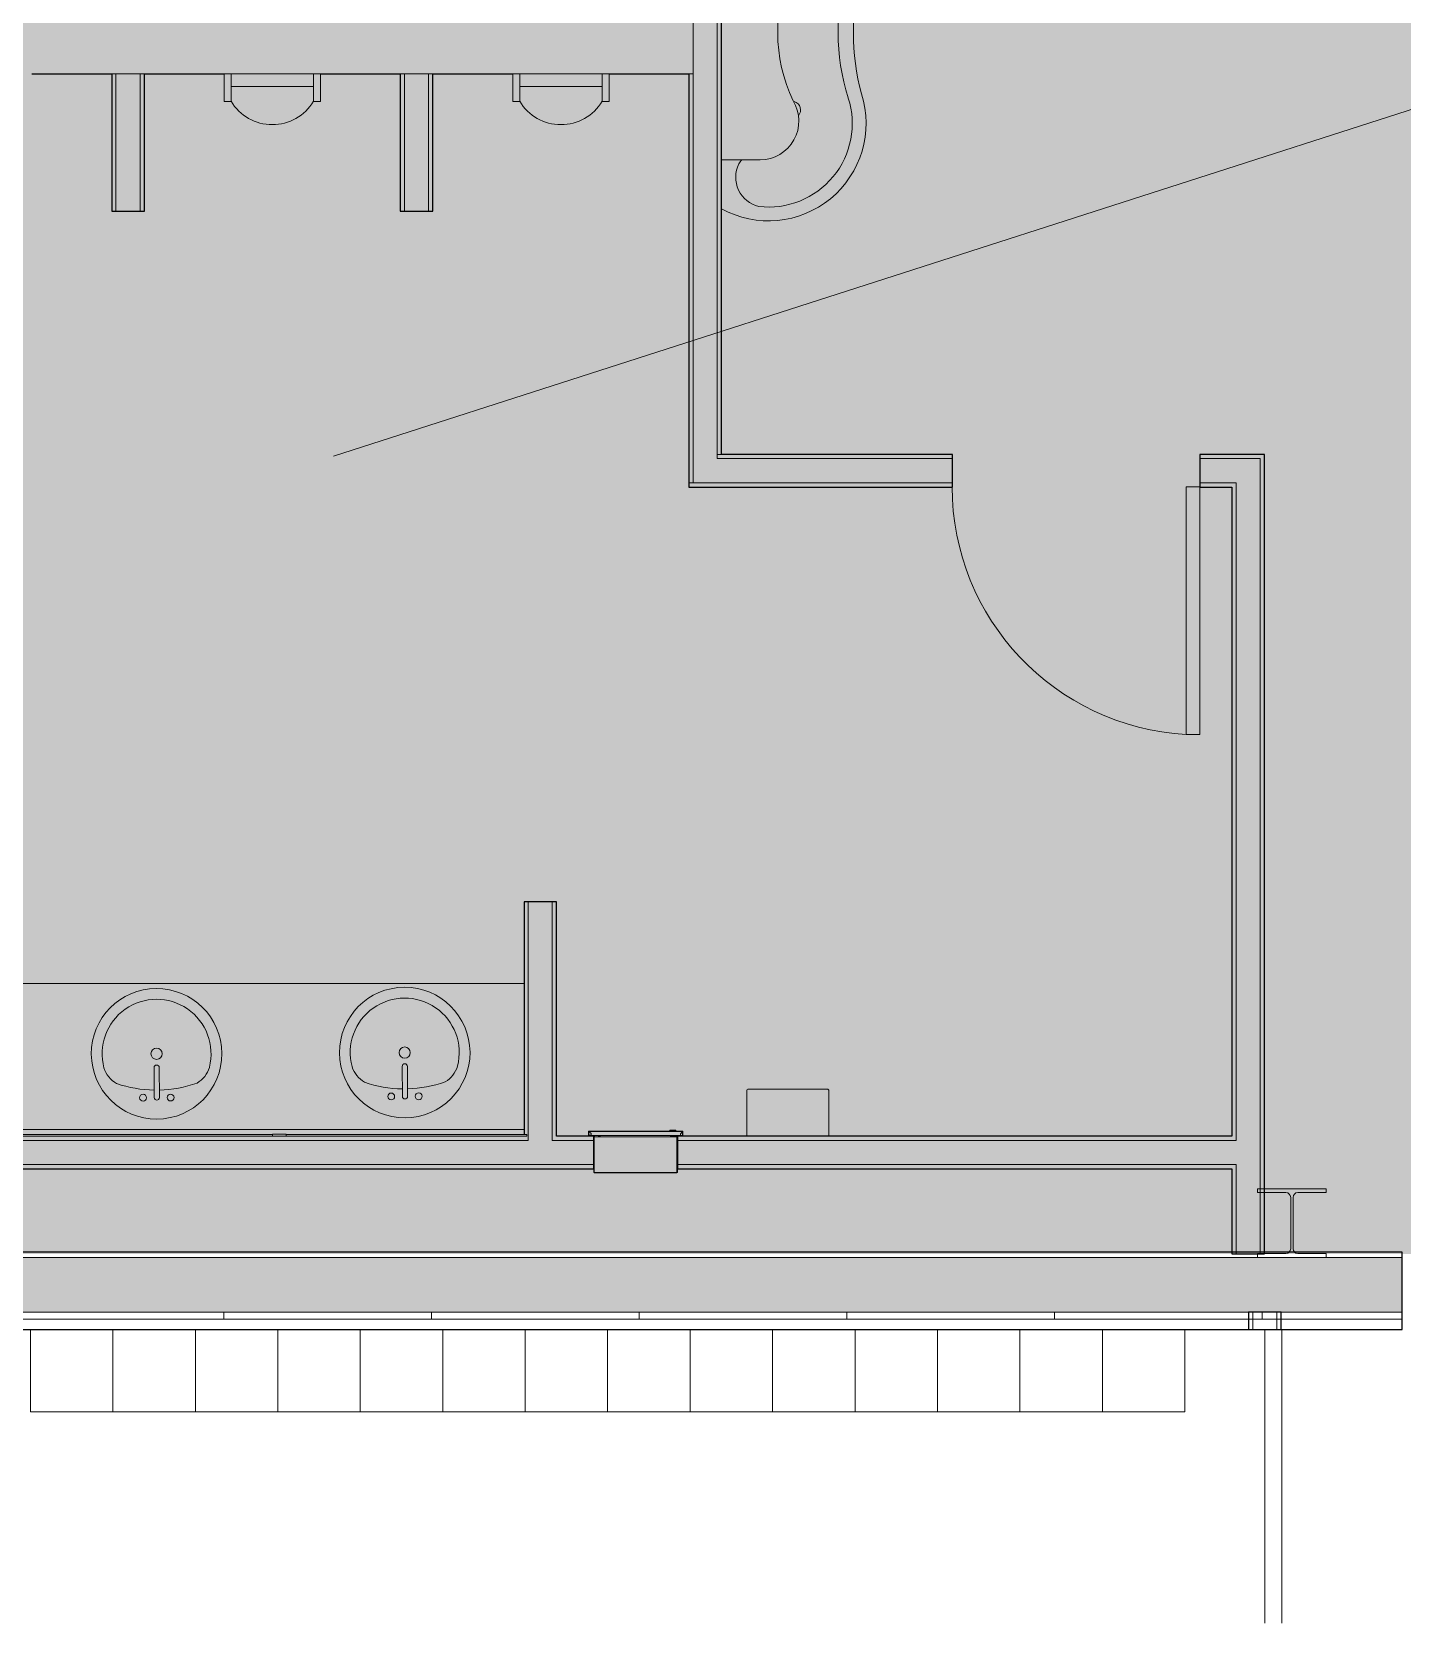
# Model space of a CAD drawing. Header units: inches. Extents: x -214893 to 4535, y -128673 to 1725.
# Drawn here: x 939 to 1138.4, y -741.7 to -510.1 of the extents above; entities that cross this region are included whole.
import ezdxf

# ---------------------------------------------------------------- set-up
doc = ezdxf.new("R2010")
doc.units = ezdxf.units.IN
doc.header["$MEASUREMENT"] = 0
for name, color, linetype, lineweight in [('A-AREA', 32, 'Continuous', 9), ('A-AREA-IDEN', 2, 'Continuous', 9), ('A-DETL-GENF', 92, 'Continuous', 9), ('A-DOOR', 31, 'Continuous', 9), ('A-WALL', 113, 'Continuous', 9), ('A-WALL-PATT', 111, 'Continuous', 25), ('I-FURN', 30, 'Continuous', 9), ('I-WALL', 2, 'Continuous', 9), ('L-SITE-WALL', 31, 'Continuous', 9), ('P-SANR-FIXT', 6, 'Continuous', 9), ('Q-CASE', 31, 'Continuous', 9), ('Q-SPCQ', 91, 'Continuous', 9), ('S-COLS', 52, 'Continuous', 9)]:
    doc.layers.add(name, color=color, linetype=linetype, lineweight=lineweight)

# ---------------------------------------------------------------- blocks, each defined once
blk = doc.blocks.new('Open Source Metal Building_Exterior_rvt-1-Floor Plan - Warehouse')
at = {"layer": 'A-WALL-PATT', "lineweight": 9}
h = blk.add_hatch(dxfattribs=at)
h.set_pattern_fill('FP_2', color=8, style=0, pattern_type=2)
h.set_pattern_definition([(161.57, (1.28, 1.28), (-10.2404037, -0.0005683), [0, -72.858, 8.09, 0]), (18.43, (-1.28, 1.28), (-10.2404037, 0.0005683), [0, -72.858, 8.09, 0]), (108.43, (1.28, 1.28), (5.118465, -25.601926), [24.282, -56.666]), (71.57, (-1.28, 1.28), (5.118465, 25.601926), [24.282, -56.666])])
h.paths.add_polyline_path([(-2103.12, -696.46), (385.56, -696.46), (385.56, -688.46), (-2103.12, -688.46)], flags=0)
h.paths.add_polyline_path([(2852.17, -696.46), (4519.44, -696.46), (4519.44, -688.46), (1644.4, -688.46), (1644.4, -696.46), (2310.62, -696.46)], flags=0)
h.paths.add_polyline_path([(421.56, -696.46), (1138.4, -696.46), (1138.4, -688.46), (421.56, -688.46)], flags=0)
h.paths.add_polyline_path([(1608.4, -696.46), (1608.4, -688.46), (1540.94, -688.46), (1540.94, -696.46)], flags=0)
h.paths.add_polyline_path([(1227.52, -696.46), (1234.94, -696.46), (1234.94, -688.46), (1174.4, -688.46), (1174.4, -696.46)], flags=0)
h = blk.add_hatch(dxfattribs=at)
h.set_pattern_fill('FP_3', style=0, pattern_type=2)
h.set_pattern_definition([(0, (0, 0), (0, 30.216), []), (90, (0, 0), (-30.216, 2e-15), [])])
h.paths.add_polyline_path([(2852.17, -697.46), (4520.44, -697.46), (4520.44, -696.46), (2042.31, -696.46), (2042.31, -697.46), (2310.62, -697.46)], flags=0)
h.paths.add_polyline_path([(1608.4, -697.46), (1608.4, -696.46), (1589.15, -696.46), (1589.15, -697.46)], flags=0)
h.paths.add_polyline_path([(1749.94, -696.46), (1753.78, -697.46), (2034.31, -697.46), (2034.31, -696.46), (1752.14, -696.46)], flags=0)
h.paths.add_polyline_path([(1644.4, -697.46), (1749.94, -697.46), (1749.94, -696.46), (1644.4, -696.46)], flags=0)
h.paths.add_polyline_path([(1540.94, -697.46), (1585.65, -697.46), (1585.65, -696.46), (1540.94, -696.46)], flags=0)
h.paths.add_polyline_path([(1227.52, -697.46), (1234.94, -697.46), (1234.94, -696.46), (1185.78, -696.46), (1185.78, -697.46)], flags=0)
h.paths.add_polyline_path([(1181.03, -697.46), (1181.03, -696.46), (1174.4, -696.46), (1174.4, -697.46)], flags=0)
h.paths.add_polyline_path([(898.65, -697.46), (898.65, -696.46), (626.94, -696.46), (626.94, -697.46), (889.05, -697.46)], flags=0)
h.paths.add_polyline_path([(902.15, -697.46), (1138.4, -697.46), (1138.4, -696.46), (902.15, -696.46), (902.15, -696.79)], flags=0)
h.paths.add_polyline_path([(421.56, -697.46), (623.44, -697.46), (623.44, -696.46), (421.56, -696.46)], flags=0)
h.paths.add_polyline_path([(367.94, -697.46), (370.44, -697.46), (370.44, -696.46), (-2111.12, -696.46), (-2111.12, -697.46), (279.8, -697.46)], flags=0)
h.paths.add_polyline_path([(379.19, -697.46), (385.56, -697.46), (385.56, -696.46), (378.44, -696.46), (378.44, -697.46)], flags=0)
at = {"layer": 'A-WALL', "color": 7}
for p, q in [((1138.4, -688.46), (421.56, -688.46)), ((1138.4, -696.46), (421.56, -696.46)), ((1138.4, -697.46), (421.56, -697.46))]:
    blk.add_line(p, q, dxfattribs=at)
at = {"layer": 'L-SITE-WALL', "color": 250, "lineweight": 25}
for p, q in [((1138.4, -687.71), (421.56, -687.71)), ((1138.4, -698.96), (1138.4, -687.71)), ((421.56, -698.96), (1138.4, -698.96))]:
    blk.add_line(p, q, dxfattribs=at)
at = {"layer": 'S-COLS', "color": 50, "lineweight": 15}
for p, q in [((1127.35, -678.48), (1117.35, -678.48)), ((1117.35, -678.48), (1117.35, -679.04)), ((1127.35, -679.04), (1127.35, -678.48)), ((1117.35, -679.04), (1121.49, -679.04)), ((1122.18, -679.73), (1122.18, -687.21)), ((1122.52, -687.21), (1122.52, -679.73)), ((1123.21, -679.04), (1127.35, -679.04)), ((1121.49, -687.9), (1117.35, -687.9)), ((1117.35, -687.9), (1117.35, -688.46)), ((1117.35, -688.46), (1127.35, -688.46)), ((1127.35, -687.9), (1123.21, -687.9)), ((1127.35, -688.46), (1127.35, -687.9))]:
    blk.add_line(p, q, dxfattribs=at)
for centre, start, end in [((1121.49, -679.73), 0, 90), ((1123.21, -679.73), 90, 180), ((1121.49, -687.21), 270, 0), ((1123.21, -687.21), 180, 270)]:
    blk.add_arc(centre, 0.691, start, end, dxfattribs=at)
blk = doc.blocks.new('Locker-Double Stacked - 12_ x 12_-492435-Floor Plan - Warehouse')
at = {"layer": 'I-FURN'}
for p, q in [((6, 6), (-6, 6)), ((-6, 6), (-6, -6)), ((6, -6), (6, 6)), ((-6, -6), (6, -6))]:
    blk.add_line(p, q, dxfattribs=at)
blk = doc.blocks.new('Single-Flush - 36_ x 84_-340240-Floor Plan - Warehouse')
at = {"layer": 'A-DOOR', "lineweight": 13}
for p, q in [((16, -2.37), (16, -38.39)), ((18, -2.37), (16, -2.37)), ((18, -2.37), (18, -38.39)), ((18, -38.39), (16, -38.39))]:
    blk.add_line(p, q, dxfattribs=at)
at = {"layer": 'A-DOOR'}
blk.add_arc((18, -2.37), 36.07, 180, 266.8211, dxfattribs=at)
blk = doc.blocks.new('Urinal-Wall-3D - Urinal-Wall-3D-456486-Floor Plan - Warehouse')
at = {"layer": 'P-SANR-FIXT'}
for p, q in [((-11.29, 6), (-11.29, 10)), ((-11.29, 10), (-10.29, 10)), ((-10.29, 10), (-10.29, 6)), ((2.73, 10), (1.71, 10)), ((1.71, 10), (1.71, 6)), ((2.73, 6), (2.73, 10)), ((1.71, 7.85), (-10.29, 7.85)), ((-10.29, 7.85), (-10.29, 6)), ((1.71, 6), (1.71, 7.85)), ((-10.29, 6), (-11.29, 6)), ((-10.29, 6), (1.71, 6)), ((1.71, 6), (2.73, 6))]:
    blk.add_line(p, q, dxfattribs=at)
blk.add_arc((-4.29, 6.39), 7, 31.0027, 148.9973, dxfattribs=at)
blk = doc.blocks.new('AquaWave-Lavatory-2_Station-Willoughby-WAW-2322 - AquaWave-Lavatory-2_Station-Willoughby-WAW-2322-485928-Floor Plan - Warehouse')
at = {"layer": 'P-SANR-FIXT'}
for p, q in [((1044.98, -491.71), (1039.36, -491.71)), ((1039.36, -528.71), (1044.98, -528.71))]:
    blk.add_line(p, q, dxfattribs=at)
for centre, radius, start, end in [((1046.2, -497.01), 14.18, 342.3338, 118.8422), ((1045.79, -489.16), 4.37, 103.3234, 206.3532), ((1046.2, -497.01), 12.18, 342.3338, 96.6847), ((1043.67, -490.21), 2, 206.3532, 228.867), ((1044.98, -497.34), 5.62, 328.3158, 90), ((1049.61, -498.96), 1.25, 285, 42.6073), ((1070.63, -510.21), 23.1, 154.5641, 205.4359), ((1087.66, -510.21), 31.34, 162.3338, 197.6662), ((1093.18, -510.21), 34.64, 165.1046, 194.8954), ((1046.2, -523.42), 14.18, 241.1578, 17.6662), ((1046.2, -523.42), 12.18, 263.3153, 17.6662), ((1044.98, -523.09), 5.62, 270, 31.6842), ((1049.61, -521.46), 1.25, 317.3927, 75), ((1045.79, -531.26), 4.37, 153.6468, 256.6766), ((1043.67, -530.21), 2, 131.133, 153.6468)]:
    blk.add_arc(centre, radius, start, end, dxfattribs=at)
blk = doc.blocks.new('Sink Vanity-Round - 19_ x 19_-595517-Floor Plan - Warehouse')
at = {"layer": 'P-SANR-FIXT'}
for p, q in [((3.43, 9.73), (3.43, 5.36)), ((4.18, 9.73), (4.18, 5.36))]:
    blk.add_line(p, q, dxfattribs=at)
for centre, radius, start, end in [((3.81, 3.35), 9.5, 90, 270), ((3.81, 3.35), 9.5, 270, 90), ((1.81, 9.73), 0.5, 360, 180), ((1.81, 9.73), 0.5, 180, 360), ((3.81, 9.73), 0.375, 360, 180), ((5.81, 9.73), 0.5, 360, 180), ((5.81, 9.73), 0.5, 180, 360), ((0.05, 4.11), 4.12, 120.7927, 162.1904), ((3.81, -9.17), 17.81, 91.2067, 109.2086), ((3.81, -9.17), 17.81, 70.7914, 88.7933), ((7.56, 4.11), 4.12, 17.8096, 59.2073), ((3.81, 3.35), 7.93, 165.3071, 14.6929), ((3.81, 5.36), 0.375, 180, 360), ((3.81, 3.35), 0.813, 360, 180), ((3.81, 3.35), 0.813, 180, 360)]:
    blk.add_arc(centre, radius, start, end, dxfattribs=at)
blk = doc.blocks.new('Bradley-Washroom_Accessories-Mirrors-747_Standard - 60_ x 36_ _ BradEX 2-663032-Floor Plan - Warehouse')
at = {"layer": 'Q-SPCQ'}
for p, q in [((867.01, -670.59), (902.01, -670.59)), ((867.01, -670.59), (867.01, -670.84)), ((902.01, -670.84), (867.01, -670.84)), ((902.01, -670.84), (902.01, -670.55)), ((904.01, -670.55), (902.01, -670.55)), ((904.01, -670.84), (902.01, -670.84)), ((904.01, -670.55), (904.01, -670.84)), ((904.01, -670.59), (974.01, -670.59)), ((974.01, -670.84), (904.01, -670.84)), ((974.01, -670.84), (974.01, -670.55)), ((976.01, -670.55), (974.01, -670.55)), ((976.01, -670.84), (974.01, -670.84)), ((976.01, -670.55), (976.01, -670.84)), ((976.01, -670.59), (1011.01, -670.59)), ((1011.01, -670.84), (976.01, -670.84)), ((1011.01, -670.84), (1011.01, -670.59))]:
    blk.add_line(p, q, dxfattribs=at)
blk = doc.blocks.new('Hand_Dryer-Excel_Dryer-XLERATOR_Unit - Not a Type - Load Type Catalog-663199-Floor Plan - Warehouse')
at = {"layer": 'Q-SPCQ'}
for p, q in [((855.39, -667.93), (855.39, -656.49)), ((855.66, -656.24), (862.26, -656.24)), ((862.26, -668.18), (855.66, -668.18))]:
    blk.add_line(p, q, dxfattribs=at)
for centre, start, end in [((855.64, -656.49), 85.9748, 180), ((855.64, -667.93), 180, 274.0252)]:
    blk.add_arc(centre, 0.251, start, end, dxfattribs=at)
blk = doc.blocks.new('Dispenser_Disposal-Paper-Frost_Products_LTD_-Recessed-400A - Steel-Stainless-664721-Floor Plan - Warehouse')
at = {"layer": 'Q-SPCQ', "lineweight": 13}
for p, q in [((1020.06, -670.15), (1019.98, -670.15)), ((1019.98, -670.69), (1019.98, -670.15)), ((1020.03, -670.69), (1019.98, -670.69)), ((1020.36, -670.69), (1020.03, -670.69)), ((1020.03, -670.74), (1020.03, -670.69)), ((1020.06, -670.08), (1020.06, -670.69)), ((1033.66, -670.08), (1020.06, -670.08)), ((1020.06, -670.08), (1031.82, -670.08)), ((1020.06, -670.15), (1020.36, -670.45)), ((1033.73, -670.15), (1020.06, -670.15)), ((1020.59, -670.8), (1020.09, -670.8)), ((1020.09, -670.84), (1020.09, -670.8)), ((1020.11, -670.84), (1020.11, -670.8)), ((1020.15, -670.77), (1020.59, -670.77)), ((1020.36, -670.7), (1020.36, -670.45)), ((1020.36, -670.46), (1020.36, -670.69)), ((1020.41, -670.75), (1033.36, -670.75)), ((1020.59, -670.77), (1020.59, -670.8)), ((1020.59, -670.8), (1020.77, -670.8)), ((1020.76, -670.93), (1020.8, -670.93)), ((1020.8, -670.93), (1020.8, -670.87)), ((1020.83, -670.87), (1020.83, -670.93)), ((1020.83, -676.12), (1020.83, -670.93)), ((1020.83, -670.93), (1032.93, -670.93)), ((1020.86, -670.93), (1020.86, -670.75)), ((1021.47, -670.93), (1021.47, -670.75)), ((1021.53, -670.93), (1021.53, -670.75)), ((1021.67, -670.75), (1021.67, -670.93)), ((1021.7, -670.93), (1021.7, -670.75)), ((1031.82, -669.95), (1032.69, -669.95)), ((1031.82, -670.08), (1031.82, -669.95)), ((1031.84, -669.93), (1032.67, -669.93)), ((1031.92, -670.75), (1031.92, -670.84)), ((1031.92, -670.84), (1032.2, -670.84)), ((1031.95, -670.93), (1031.95, -670.84)), ((1031.98, -670.84), (1031.98, -670.93)), ((1032.48, -670.87), (1032.02, -670.87)), ((1032.2, -670.84), (1032.2, -670.75)), ((1032.53, -670.84), (1032.2, -670.84)), ((1032.6, -670.91), (1032.53, -670.84)), ((1032.58, -670.75), (1032.65, -670.82)), ((1032.85, -670.91), (1032.6, -670.91)), ((1032.65, -670.82), (1032.88, -670.82)), ((1032.69, -669.95), (1032.69, -670.08)), ((1032.69, -670.08), (1033.66, -670.08)), ((1032.82, -670.93), (1032.82, -670.75)), ((1032.85, -670.75), (1032.85, -670.82)), ((1032.85, -670.93), (1032.85, -670.87)), ((1032.86, -676.12), (1032.86, -670.93)), ((1033.73, -670.75), (1032.88, -670.75)), ((1032.88, -670.75), (1032.88, -670.82)), ((1032.89, -670.87), (1032.89, -670.93)), ((1032.92, -670.8), (1033.57, -670.8)), ((1033.36, -670.46), (1033.66, -670.15)), ((1033.36, -670.75), (1033.36, -670.46)), ((1033.57, -670.8), (1033.57, -670.84)), ((1033.66, -670.75), (1033.66, -670.08)), ((1033.73, -670.15), (1033.73, -670.75)), ((1020.76, -676.12), (1020.76, -675.59)), ((1020.83, -676.12), (1020.76, -676.12)), ((1032.86, -676.12), (1020.83, -676.12)), ((1020.83, -676.18), (1020.83, -676.12)), ((1032.86, -676.18), (1020.83, -676.18)), ((1032.93, -676.12), (1032.86, -676.12)), ((1032.86, -676.12), (1032.86, -676.18)), ((1032.93, -675.59), (1032.93, -676.12))]:
    blk.add_line(p, q, dxfattribs=at)
for centre, radius, start, end in [((1020.06, -670.15), 0.0763, 90, 180), ((1020.09, -670.74), 0.0625, 122.4117, 270.0728), ((1020.09, -670.74), 0.0625, 179.8391, 270), ((1020.09, -670.74), 0.0625, 333.896, 53.1301), ((1020.41, -670.7), 0.05, 180, 270), ((1020.77, -670.87), 0.0665, 0, 90), ((1020.77, -670.87), 0.0315, 0, 90.1235), ((1031.84, -669.95), 0.02, 90, 180), ((1032.1, -670.87), 0.08, 157.9757, 236.654), ((1032.4, -670.87), 0.08, 303.346, 22.0243), ((1032.67, -669.95), 0.02, 0, 90), ((1032.92, -670.87), 0.0665, 90, 180), ((1032.92, -670.87), 0.0665, 90, 132.1544), ((1032.92, -670.87), 0.0315, 89.8776, 180), ((1033.66, -670.15), 0.0768, 0, 90), ((1033.66, -670.15), 0.029, 0, 90)]:
    blk.add_arc(centre, radius, start, end, dxfattribs=at)
blk = doc.blocks.new('Counter Top1 - 24_ Depth-699709-Floor Plan - Warehouse')
at = {"layer": 'Q-CASE'}
for p, q in [((96.33, -0.75), (-47.26, -0.75)), ((-47.26, -22), (96.33, -22))]:
    blk.add_line(p, q, dxfattribs=at)

msp = doc.modelspace()

# ---------------------------------------------------------------- hatches: boundary and pattern name
at = {"layer": 'A-DETL-GENF'}
h = msp.add_hatch(color=7, dxfattribs=at)
h.paths.add_polyline_path([(3555.26, -687.96), (4511.44, -687.96), (4511.44, 1701.04), (-2108, 1701.04), (-2108, -687.96), (2852.17, -687.96)], flags=0)
h.paths.add_polyline_path([(-1744.12, -329.46), (-1744.12, -329.46), (-1744.12, -325.96)], flags=0)

# ---------------------------------------------------------------- linework, layer by layer
at = {"layer": 'A-AREA'}
for p, q in [((1118.4, -741.71), (1118.4, -698.96)), ((1120.9, -698.96), (1120.9, -741.71))]:
    msp.add_line(p, q, dxfattribs=at)
at = {"layer": 'A-AREA-IDEN'}
msp.add_line((982.89, -571.85), (1220.15, -495.51), dxfattribs=at)
at = {"layer": 'A-WALL'}
for p, q in [((1035.23, -575.71), (1035.23, -448.21)), ((1038.73, -572.21), (1038.73, -448.21)), ((955.36, -516.21), (950.61, -516.21)), ((951.23, -536.21), (951.23, -516.21)), ((954.73, -536.21), (954.73, -516.21)), ((997.36, -516.21), (992.61, -516.21)), ((993.23, -536.21), (993.23, -516.21)), ((996.73, -536.21), (996.73, -516.21)), ((1035.23, -516.21), (1034.61, -516.21)), ((1039.36, -571.59), (1038.73, -571.59)), ((1072.98, -572.21), (1038.73, -572.21)), ((1117.73, -572.21), (1108.98, -572.21)), ((1117.73, -572.21), (1117.73, -687.96)), ((1072.98, -575.71), (1034.61, -575.71)), ((1108.98, -575.71), (1114.23, -575.71)), ((1114.23, -575.71), (1114.23, -671.46)), ((1011.23, -636.71), (1011.23, -671.46)), ((1014.73, -636.71), (1014.73, -671.46)), ((866.39, -671.46), (1011.23, -671.46)), ((1014.73, -671.46), (1020.76, -671.46)), ((1032.93, -671.46), (1114.23, -671.46)), ((764.73, -674.96), (1020.76, -674.96)), ((1032.93, -674.96), (1114.23, -674.96)), ((1114.23, -674.96), (1114.23, -687.96)), ((1116.65, -698.96), (1116.65, -696.46)), ((1120.15, -698.96), (1120.15, -696.46))]:
    msp.add_line(p, q, dxfattribs=at)
at = {"layer": 'A-WALL', "lineweight": 25}
for p, q in [((938.98, -516.21), (950.61, -516.21)), ((955.36, -516.21), (966.96, -516.21)), ((980.98, -516.21), (992.61, -516.21)), ((997.36, -516.21), (1008.96, -516.21)), ((1022.98, -516.21), (1034.61, -516.21))]:
    msp.add_line(p, q, dxfattribs=at)
at = {"layer": 'I-WALL', "lineweight": 25}
for p, q in [((1039.36, -571.59), (1039.36, -448.84)), ((950.61, -516.21), (950.61, -536.21)), ((955.36, -536.21), (955.36, -516.21)), ((992.61, -516.21), (992.61, -536.21)), ((997.36, -536.21), (997.36, -516.21)), ((1034.61, -516.21), (1034.61, -576.34)), ((950.61, -536.21), (955.36, -536.21)), ((992.61, -536.21), (997.36, -536.21)), ((1072.98, -571.59), (1039.36, -571.59)), ((1072.98, -576.34), (1072.98, -571.59)), ((1118.36, -571.59), (1108.98, -571.59)), ((1108.98, -571.59), (1108.98, -576.34)), ((1118.36, -687.96), (1118.36, -571.59)), ((1034.61, -576.34), (1072.98, -576.34)), ((1108.98, -576.34), (1113.61, -576.34)), ((1113.61, -576.34), (1113.61, -670.84)), ((1015.36, -636.71), (1010.61, -636.71)), ((1010.61, -636.71), (1010.61, -670.59)), ((1015.36, -670.84), (1015.36, -636.71)), ((1020.76, -670.84), (1015.36, -670.84)), ((1020.76, -675.59), (1020.76, -670.84)), ((1113.61, -670.84), (1032.93, -670.84)), ((1032.93, -670.84), (1032.93, -675.59)), ((765.36, -675.59), (1020.76, -675.59)), ((1032.93, -675.59), (1113.61, -675.59)), ((1113.61, -675.59), (1113.61, -687.96)), ((1113.61, -687.96), (1118.36, -687.96)), ((1116.03, -696.46), (1116.03, -698.96)), ((1120.78, -696.46), (1116.03, -696.46)), ((1120.78, -698.96), (1120.78, -696.46)), ((1116.03, -698.96), (1120.78, -698.96))]:
    msp.add_line(p, q, dxfattribs=at)
at = {"layer": 'I-WALL'}
msp.add_line((1032.92, -670.84), (1032.93, -670.84), dxfattribs=at)

# ---------------------------------------------------------------- block references
at = {"lineweight": 5}
msp.add_blockref('Open Source Metal Building_Exterior_rvt-1-Floor Plan - Warehouse', (0, 0), dxfattribs=at)
at = {"layer": 'A-DOOR'}
msp.add_blockref('Single-Flush - 36_ x 84_-340240-Floor Plan - Warehouse', (1090.98, -573.96), dxfattribs=at)
at = {"layer": 'I-FURN', "rotation": 180}
for p in [(944.78, -704.96), (956.78, -704.96), (968.78, -704.96), (980.78, -704.96), (992.78, -704.96), (1004.78, -704.96), (1016.78, -704.96), (1028.78, -704.96), (1040.78, -704.96), (1052.78, -704.96), (1064.78, -704.96), (1076.78, -704.96), (1088.78, -704.96), (1100.78, -704.96)]:
    msp.add_blockref('Locker-Double Stacked - 12_ x 12_-492435-Floor Plan - Warehouse', p, dxfattribs=at)
at = {"layer": 'P-SANR-FIXT'}
msp.add_blockref('AquaWave-Lavatory-2_Station-Willoughby-WAW-2322 - AquaWave-Lavatory-2_Station-Willoughby-WAW-2322-485928-Floor Plan - Warehouse', (0, 0), dxfattribs=at)
for name, p, rotation in [('Urinal-Wall-3D - Urinal-Wall-3D-456486-Floor Plan - Warehouse', (969.69, -510.21), 180), ('Urinal-Wall-3D - Urinal-Wall-3D-456486-Floor Plan - Warehouse', (1011.69, -510.21), 180), ('Sink Vanity-Round - 19_ x 19_-595517-Floor Plan - Warehouse', (960.93, -655.46), 180.3257811056039), ('Sink Vanity-Round - 19_ x 19_-595517-Floor Plan - Warehouse', (997.04, -655.28), 180.3257811056039)]:
    msp.add_blockref(name, p, dxfattribs=dict(at, rotation=rotation))
at = {"layer": 'Q-CASE', "rotation": 180}
msp.add_blockref('Counter Top1 - 24_ Depth-699709-Floor Plan - Warehouse', (963.35, -670.59), dxfattribs=at)
at = {"layer": 'Q-SPCQ', "rotation": 270.0000000000002}
msp.add_blockref('Hand_Dryer-Excel_Dryer-XLERATOR_Unit - Not a Type - Load Type Catalog-663199-Floor Plan - Warehouse', (1711.2, 191.43), dxfattribs=at)
at = {"layer": 'Q-SPCQ'}
for name in ['Bradley-Washroom_Accessories-Mirrors-747_Standard - 60_ x 36_ _ BradEX 2-663032-Floor Plan - Warehouse', 'Dispenser_Disposal-Paper-Frost_Products_LTD_-Recessed-400A - Steel-Stainless-664721-Floor Plan - Warehouse']:
    msp.add_blockref(name, (0, 0), dxfattribs=at)

doc.saveas('drawing.dxf')
